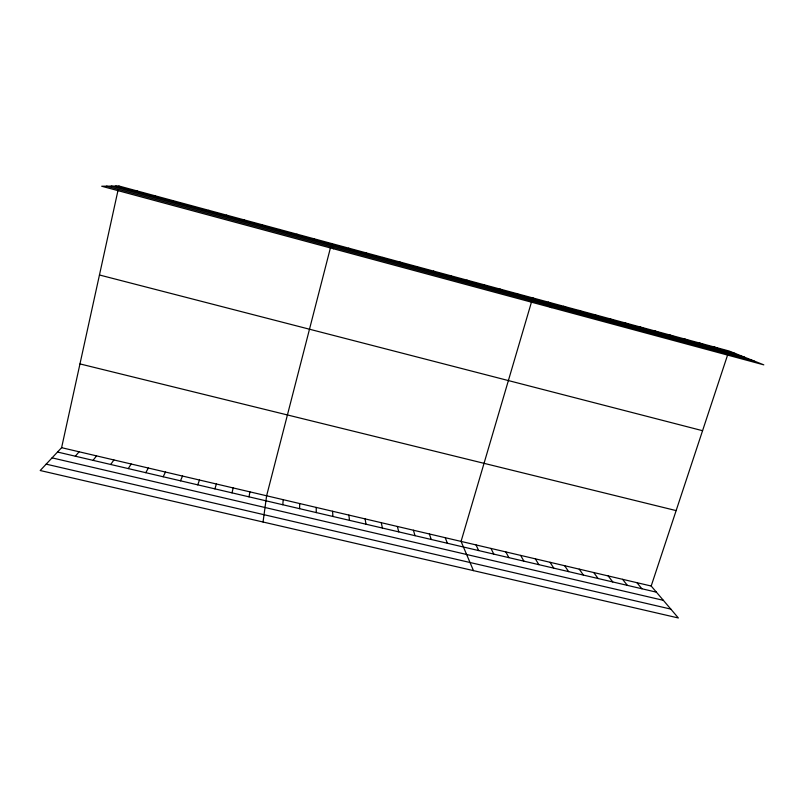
<?xml version="1.0" encoding="UTF-8"?>
<svg xmlns="http://www.w3.org/2000/svg" width="804" height="804" viewBox="0 0 804 804"><rect width="100%" height="100%" fill="white"/><g stroke="black" fill="none" stroke-linecap="round" stroke-linejoin="round"><path stroke-width="1.21" d="M299.58 508.681L299.731 503.555M282.797 504.751L283.209 499.686M263.049 522.007L266.616 495.787L330.655 246.979M248.999 496.842L249.943 491.877M61.606 447.677L651.19 586.026L678.355 617.974L40.2 470.521L61.606 447.677L118.168 189.623M296.726 234.999L296.937 234.145M231.984 492.862L233.2 487.948M531.645 301.49L461.064 541.414L473.476 570.639M214.889 488.862L216.387 483.998M651.19 586.026L727.791 354.423M197.714 484.842L199.492 480.038M180.468 480.812L182.528 476.058M163.152 476.752L165.483 472.059M145.745 472.682L148.368 468.039M128.258 468.591L131.173 464.008M279.008 230.215L279.511 229.441M110.701 464.481L113.897 459.948M93.053 460.35L96.55 455.878M75.325 456.21L79.114 451.788M261.199 225.401L262.003 224.708M243.31 220.567L244.416 219.944M225.341 215.703L226.738 215.17M207.281 210.819L208.99 210.367M189.131 205.914L191.151 205.543M170.9 200.99L173.232 200.698M152.579 196.035L155.232 195.834M134.178 191.061L137.142 190.94M46.17 464.149L670.807 609.1M57.526 452.039L656.396 592.156M52.059 457.868L663.35 600.337M79.968 363.91L676.134 510.6M99.465 274.988L702.565 430.703M111.274 186.116L744.514 357.177M106.52 186.176L754.092 360.996M115.675 186.066L735.61 353.629M714.213 346.986L720.665 349.589M699.44 342.996L705.671 345.529M684.596 338.976L690.596 341.459M669.692 334.946L675.471 337.368M654.727 330.896L660.275 333.268M639.693 326.836L645.019 329.137M624.607 322.756L629.693 324.997M609.442 318.655L614.296 320.836M594.226 314.545L598.849 316.665M578.94 310.404L583.322 312.465M563.594 306.254L567.735 308.254M548.177 302.093L552.077 304.023M532.7 297.902L551.825 307.671M516.349 293.48L519.746 295.279M499.927 289.038L503.063 290.767M483.425 284.576L486.299 286.244M466.863 280.104L469.456 281.691M450.21 275.601L452.541 277.119M433.487 271.079L435.557 272.526M416.693 266.536L418.482 267.913M399.819 261.973L401.327 263.27M382.865 257.391L384.101 258.617M365.84 252.778L366.785 253.933M636.909 582.679L641.914 588.769M622.577 579.322L627.371 585.372M608.186 575.945L612.779 581.955M593.744 572.548L598.116 578.528M579.232 569.152L583.392 575.081M564.669 565.725L568.619 571.624M550.047 562.297L553.775 568.147M348.735 248.155L349.398 249.24M535.364 558.85L538.871 564.659M520.63 555.393L523.906 561.162M505.827 551.916L508.882 557.644M490.963 548.428L493.797 554.117M476.038 544.931L478.651 550.569M445.235 537.705L447.376 543.253M331.549 243.511L333.519 248.778M429.356 533.977L431.245 539.484M413.397 530.228L415.035 535.685M397.367 526.469L398.764 531.876M381.277 522.69L382.413 528.057M365.106 518.902L365.991 524.218M348.866 515.093L349.499 520.359M314.284 238.838L314.364 239.773M332.565 511.264L332.936 516.48M316.183 507.424L316.294 512.59M118.962 186.025L101.696 186.237L763.8 364.855L728.937 350.966L118.962 186.025"/></g></svg>
